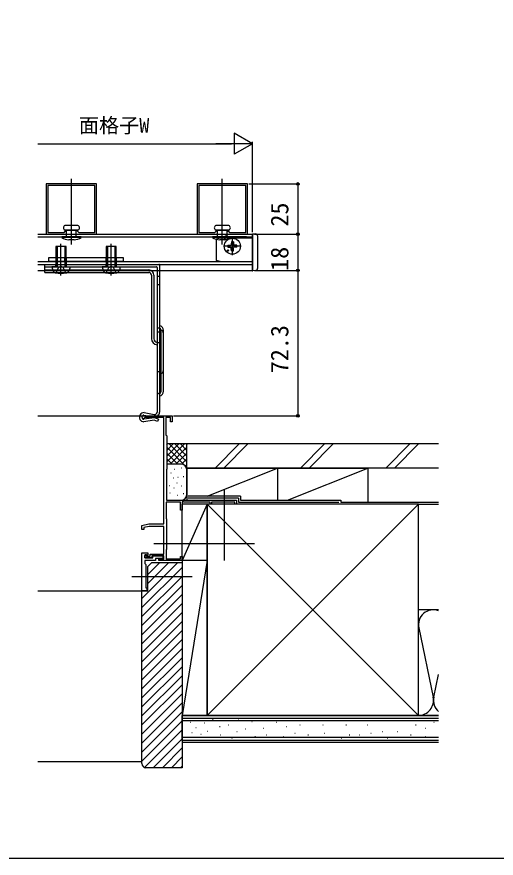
# Model space of a CAD drawing. Units: millimetres, scale not verified. Extents: x -525 to 525, y -783 to 778.
# Drawn here: x -9 to 229.2, y -782.7 to -364.3 of the extents above; entities that cross this region are included whole.
import ezdxf
from ezdxf.enums import TextEntityAlignment as Align

# ---------------------------------------------------------------- set-up
doc = ezdxf.new("R2010")
doc.units = ezdxf.units.MM
doc.header["$LTSCALE"] = 4
doc.header["$PDMODE"] = 32
doc.header["$PDSIZE"] = 2
for name, color, linetype in [('0-2_YKK_11', 7, 'Continuous'), ('0-3_YKK_11E', 7, 'Continuous'), ('0-4_YKK_12', 2, 'Continuous'), ('0-5_YKK_13', 4, 'Continuous'), ('0-7_YKK_D', 6, 'Continuous'), ('0-8_YKK_ZWAK', 7, 'Continuous'), ('0-9_YSS_K', 3, 'Continuous')]:
    doc.layers.add(name, color=color, linetype=linetype)
doc.styles.add('ＭＳ ゴシック', font='')
doc.styles.get('ＭＳ ゴシック').set_extended_font_data('MS Gothic')

msp = doc.modelspace()

# ---------------------------------------------------------------- linework, layer by layer
at = {"layer": '0-2_YKK_11'}
for points in [[(30.596, -472.4), (30.596, -447.4), (5.598, -447.4), (5.598, -472.4)], [(105.596, -472.4), (105.596, -447.4), (80.598, -447.4), (80.598, -472.4)], [(29.796, -471.6), (29.796, -448.2), (6.398, -448.2), (6.398, -471.6), (14.398, -471.6), (15.598, -470.4), (20.598, -470.4), (21.798, -471.6)], [(104.796, -471.6), (104.796, -448.2), (81.398, -448.2), (81.398, -471.6), (89.398, -471.6), (90.598, -470.4), (95.598, -470.4), (96.798, -471.6)]]:
    msp.add_lwpolyline(points, close=True, dxfattribs=at)
at = {"layer": '0-3_YKK_11E'}
for points in [[(53.797, -562.7), (68.097, -562.7), (68.097, -565.7), (67.297, -565.7), (67.297, -563.5), (65.097, -563.5), (65.097, -572.3), (65.297, -572.5), (65.497, -572.7), (65.497, -589.2), (65.397, -589.373), (65.297, -589.546), (65.297, -604.7), (100.097, -604.7), (100.097, -606.7), (99.397, -606.7), (99.397, -605.6), (87.797, -605.6), (87.797, -606.7), (87.097, -606.7), (87.097, -605.6), (73.997, -605.6), (73.397, -605.254), (73.097, -605.427), (73.097, -609.7), (72.397, -609.7), (72.397, -605.6), (65.197, -605.6), (65.197, -613.754), (65.297, -613.927), (65.397, -614.1), (65.397, -629.1), (65.297, -629.273), (65.197, -629.446), (65.197, -633.9), (72.397, -633.9), (72.397, -632.7), (73.097, -632.7), (73.097, -634.7), (61.597, -634.7)], [(64.097, -616.5), (64.097, -563.6), (54.663, -563.6), (54.404, -563.75)], [(61.597, -634.7), (61.597, -633.9), (64.097, -633.9), (64.097, -632.3), (58.097, -632.3), (58.097, -633.4), (54.597, -633.4), (54.597, -632.2), (55.097, -632.2), (55.497, -632.6), (57.297, -632.6), (57.297, -631.5), (64.097, -631.5), (64.097, -617.7), (56.733, -617.7), (54.097, -618.302), (54.097, -619.2), (53.097, -619.2), (53.097, -617.3), (56.597, -616.5), (64.097, -616.5)]]:
    msp.add_lwpolyline(points, dxfattribs=at)
msp.add_lwpolyline([(53.097, -649.7), (53.097, -630.9), (56.097, -630.9), (56.097, -632.1), (55.597, -632.1), (55.397, -631.9), (54.597, -631.9), (54.597, -633.4), (58.597, -633.4), (58.597, -632.3), (63.597, -632.3), (63.597, -633.6), (59.897, -633.6), (59.897, -634.7), (54.597, -634.7), (54.597, -636.2), (55.097, -636.7), (55.097, -648.2), (55.597, -648.2), (55.597, -649.7)], close=True, dxfattribs=at)
msp.add_arc((53.797, -563.4), 0.7, 90.00001, 330, dxfattribs=at)
at = {"layer": '0-4_YKK_12'}
for p, q in [((18.097, -474.9), (18.097, -444.9)), ((93.097, -474.9), (93.097, -444.9)), ((18.097, -477.5), (18.097, -465.4)), ((93.097, -477.5), (93.097, -465.4)), ((1.454, -472.4), (108.097, -472.4)), ((108.097, -472.4), (108.097, -490.4)), ((1.454, -473.8), (108.097, -473.8)), ((98.097, -482.8), (98.097, -474)), ((12.897, -492.935), (12.897, -477.147)), ((37.897, -492.935), (37.897, -477.147)), ((102.497, -478.4), (93.697, -478.4)), ((1.454, -486), (108.097, -486)), ((1.454, -487.4), (108.097, -487.4)), ((1.454, -490.4), (108.097, -490.4)), ((1.454, -562.7), (53.797, -562.7)), ((55.597, -648.4), (55.597, -648.7)), ((1.454, -649.7), (53.617, -649.7))]:
    msp.add_line(p, q, dxfattribs=at)
at = {"layer": '0-5_YKK_13'}
for p, q in [((21.338, -468.1), (14.857, -468.1)), ((96.338, -468.1), (89.857, -468.1)), ((21.338, -470.4), (14.857, -470.4)), ((15.697, -473.8), (15.697, -470.4)), ((20.497, -473.8), (20.497, -470.4)), ((96.338, -470.4), (89.857, -470.4)), ((90.697, -473.8), (90.697, -470.4)), ((95.497, -473.8), (95.497, -470.4)), ((108.097, -472.2), (108.252, -472.2)), ((108.097, -472.2), (109.65, -472.281)), ((108.097, -473.199), (108.097, -472.2)), ((13.297, -473.8), (13.297, -474)), ((22.897, -473.8), (13.297, -473.8)), ((22.897, -474), (13.297, -474)), ((19.397, -475.2), (16.797, -475.2)), ((22.897, -473.8), (22.897, -474)), ((88.297, -473.8), (88.297, -474)), ((97.897, -473.8), (88.297, -473.8)), ((97.897, -474), (88.297, -474)), ((90.097, -474.7), (92.097, -474.2)), ((90.097, -474.7), (90.097, -485.5)), ((94.397, -475.2), (91.797, -475.2)), ((92.097, -474.2), (108.097, -474.2)), ((105.097, -473.7), (97.097, -473.7)), ((97.597, -476.155), (97.578, -477.263)), ((97.897, -473.8), (97.897, -474)), ((98.597, -476.155), (98.617, -477.263)), ((105.097, -474.2), (105.097, -473.7)), ((108.097, -489.601), (108.097, -473.199)), ((110.597, -473.28), (110.597, -489.52)), ((11.055, -478.6), (11.055, -484)), ((14.74, -478.6), (14.74, -484)), ((15.397, -484), (15.397, -478.6)), ((36.055, -478.6), (36.055, -484)), ((39.74, -478.6), (39.74, -484)), ((40.397, -484), (40.397, -478.6)), ((95.852, -477.9), (96.96, -477.881)), ((95.852, -478.9), (96.96, -478.919)), ((96.96, -477.881), (97.478, -477.78)), ((96.96, -478.919), (97.478, -479.02)), ((97.578, -477.263), (97.478, -477.78)), ((97.578, -479.537), (97.478, -479.02)), ((97.597, -480.645), (97.578, -479.537)), ((98.597, -480.645), (98.617, -479.537)), ((98.617, -477.263), (98.717, -477.78)), ((98.617, -479.537), (98.717, -479.02)), ((99.234, -477.881), (98.717, -477.78)), ((99.234, -478.919), (98.717, -479.02)), ((100.342, -477.9), (99.234, -477.881)), ((100.342, -478.9), (99.234, -478.919)), ((10.397, -484), (10.397, -486)), ((10.397, -484), (10.397, -486)), ((10.897, -486), (10.897, -484)), ((11.055, -484), (11.055, -486)), ((14.74, -484), (14.74, -486)), ((14.897, -486), (14.897, -484)), ((15.397, -484), (15.397, -486)), ((15.397, -484), (15.397, -486)), ((35.397, -486), (35.397, -484)), ((35.397, -484), (35.397, -486)), ((35.897, -486), (35.897, -484)), ((36.055, -484), (36.055, -486)), ((39.74, -484), (39.74, -486)), ((39.897, -484), (39.897, -486)), ((40.397, -486), (40.397, -484)), ((40.397, -484), (40.397, -486)), ((4.897, -491.4), (4.897, -487.4)), ((4.897, -487.4), (61.597, -487.4)), ((4.897, -488.6), (60.397, -488.6)), ((10.347, -488.6), (10.347, -487.4)), ((10.397, -486), (10.397, -487.4)), ((10.397, -487.4), (10.397, -488.6)), ((10.397, -488.6), (15.397, -488.6)), ((11.055, -486), (11.055, -487.4)), ((11.055, -487.4), (11.055, -488.6)), ((14.74, -486), (14.74, -487.4)), ((14.74, -487.4), (14.74, -488.6)), ((15.397, -486), (15.397, -487.4)), ((15.397, -487.4), (15.397, -488.6)), ((15.447, -488.6), (15.447, -487.4)), ((35.347, -488.6), (35.347, -487.4)), ((35.397, -486), (35.397, -487.4)), ((35.397, -487.4), (35.397, -488.6)), ((35.397, -488.6), (40.397, -488.6)), ((36.055, -486), (36.055, -487.4)), ((36.055, -487.4), (36.055, -488.6)), ((39.74, -486), (39.74, -487.4)), ((39.74, -487.4), (39.74, -488.6)), ((40.397, -486), (40.397, -487.4)), ((40.397, -487.4), (40.397, -488.6)), ((40.447, -488.6), (40.447, -487.4)), ((60.697, -488.9), (60.697, -560.85)), ((61.897, -487.7), (61.897, -560.85)), ((92.097, -486), (90.097, -485.5)), ((92.097, -486), (108.097, -486)), ((4.897, -490.2), (56.497, -490.2)), ((4.897, -491.4), (56.497, -491.4)), ((57.897, -492.8), (57.897, -524.4)), ((59.097, -492.8), (59.097, -524.4)), ((61.897, -493.4), (60.697, -493.4)), ((108.097, -490.6), (108.247, -490.6)), ((60.697, -497.4), (61.897, -497.4)), ((61.397, -519.1), (60.697, -519.1)), ((61.897, -521.1), (60.697, -521.1)), ((62.697, -550.4), (62.697, -520.4)), ((63.897, -550.451), (63.897, -520.349)), ((60.697, -526.2), (61.897, -526.2)), ((60.697, -540.7), (61.897, -540.7)), ((61.397, -551.7), (60.697, -551.7)), ((54.147, -562.35), (59.083, -563.214)), ((59.466, -563.65), (54.147, -564.45)), ((54.252, -561.15), (59.29, -562.032)), ((61.397, -564.353), (59.466, -563.65)), ((61.397, -564.353), (60.967, -565.535)), ((59.248, -564.91), (54.147, -565.65)), ((60.967, -565.535), (59.248, -564.91)), ((94.097, -599.7), (94.097, -634.7)), ((59.097, -626.2), (109.097, -626.2)), ((48.097, -642.7), (78.097, -642.7))]:
    msp.add_line(p, q, dxfattribs=at)
for points in [[(97.097, -473.7), (97.073, -473.706), (97, -473.724), (96.879, -473.754), (96.715, -473.795), (96.512, -473.846), (96.273, -473.906), (96.005, -473.973), (95.715, -474.045), (95.41, -474.122), (95.097, -474.2)], [(15.397, -478.6), (10.397, -478.6), (10.397, -484)], [(40.397, -478.6), (35.397, -478.6), (35.397, -484)], [(10.397, -488.6), (8.397, -488.6), (8.884, -490.417)], [(10.447, -491.647), (11.747, -488.982), (12.897, -488.37)], [(15.347, -491.647), (14.047, -488.982), (12.897, -488.37)], [(15.397, -488.6), (17.397, -488.6), (16.911, -490.417)], [(35.397, -488.6), (33.397, -488.6), (33.884, -490.417)], [(35.447, -491.647), (36.747, -488.982), (37.897, -488.37)], [(40.347, -491.647), (39.047, -488.982), (37.897, -488.37)], [(40.397, -488.6), (42.397, -488.6), (41.911, -490.417)], [(109.65, -490.519), (108.097, -490.6), (108.097, -489.601)]]:
    msp.add_lwpolyline(points, dxfattribs=at)
msp.add_lwpolyline([(43.897, -484), (43.897, -486), (6.897, -486), (6.897, -484)], close=True, dxfattribs=at)
for centre, radius in [((98.097, -478.4), 4), ((95.976, -480.521), 0.3)]:
    msp.add_circle(centre, radius, dxfattribs=at)
for centre, radius, start, end in [((15.348, -469.25), 1.25, 113.09233, 246.90767), ((20.847, -469.25), 1.25, 293.09233, 66.90767), ((90.348, -469.25), 1.25, 113.09233, 246.90767), ((95.847, -469.25), 1.25, 293.09233, 66.90767), ((109.597, -473.28), 1, 0, 87), ((16.797, -469.496), 5.704, 232.15071, 270), ((19.397, -469.496), 5.704, 270, 307.84929), ((91.797, -469.496), 5.704, 232.15071, 270), ((94.397, -469.496), 5.704, 270, 307.84929), ((98.097, -478.4), 2.3, 77.44414, 102.55586), ((98.097, -478.4), 2.3, 167.44414, 192.55586), ((98.097, -478.4), 2.3, 257.44414, 282.55586), ((98.097, -478.4), 2.3, 347.44414, 12.55586), ((60.397, -488.9), 0.3, 0, 90), ((61.597, -487.7), 0.3, 0, 90), ((10.43, -490.003), 1.6, 195, 256.27445), ((12.897, -479.9), 12, 256.27445, 257.16143), ((12.897, -479.9), 12, 257.16143, 282.83857), ((12.897, -479.9), 12, 282.83857, 283.72555), ((15.365, -490.003), 1.6, 283.72555, 345), ((35.43, -490.003), 1.6, 195, 256.27445), ((37.897, -479.9), 12, 256.27445, 257.16143), ((37.897, -479.9), 12, 257.16143, 282.83857), ((37.897, -479.9), 12, 282.83857, 283.72555), ((40.365, -490.003), 1.6, 283.72555, 345), ((56.497, -492.8), 2.6, 0, 90), ((56.497, -492.8), 1.4, 0, 90), ((109.597, -489.52), 1, 273, 0), ((61.397, -520.349), 2.5, 0, 78.46304), ((61.397, -520.4), 1.3, 0, 90), ((61.897, -521.9), 2, 0, 90), ((61.897, -521.9), 0.8, 0, 90), ((60.897, -524.4), 3, 180, 266.17745), ((60.897, -524.4), 1.8, 180, 263.62063), ((61.897, -539.9), 0.8, 270, 0), ((61.897, -539.9), 2, 270, 0), ((61.397, -550.4), 1.3, 270, 0), ((61.397, -550.451), 2.5, 281.53696, 0), ((54.149, -563.399), 2.251, 87.37516, 269.96995), ((54.147, -563.4), 1.05, 90, 270), ((58.54, -564.26), 0.71, 49.42097, 147.93373), ((59.497, -560.85), 2.4, 260.06734, 0), ((59.497, -560.85), 1.2, 260.06734, 0)]:
    msp.add_arc(centre, radius, start, end, dxfattribs=at)
msp.add_point((95.097, -474.2), dxfattribs=at)
at = {"layer": '0-7_YKK_D'}
for p, q in [((108.097, -427.4), (99.004, -422.15)), ((99.004, -422.15), (99.004, -432.65)), ((108.097, -471.4), (108.097, -426.4)), ((1.454, -427.4), (97.597, -427.4)), ((108.097, -427.4), (89.911, -427.4)), ((108.097, -427.4), (99.004, -432.65)), ((106.296, -447.4), (131.597, -447.4)), ((130.597, -447.4), (130.597, -472.4)), ((109.097, -472.4), (131.597, -472.4)), ((109.097, -472.4), (131.597, -472.4)), ((130.597, -472.4), (130.597, -490.4)), ((109.097, -490.4), (131.597, -490.4)), ((109.097, -490.4), (131.597, -490.4)), ((130.597, -490.4), (130.597, -562.7)), ((68.797, -562.7), (131.597, -562.7))]:
    msp.add_line(p, q, dxfattribs=at)
for centre in [(130.597, -447.4), (130.597, -472.4), (130.597, -472.4), (130.597, -490.4), (130.597, -490.4), (130.597, -562.7)]:
    msp.add_circle(centre, 0.637, dxfattribs=at)
at = {"layer": '0-8_YKK_ZWAK'}
msp.add_lwpolyline([(-525, -782.7), (525, -782.7), (525, 747.3)], dxfattribs=at)
at = {"layer": '0-9_YSS_K'}
for p, q in [((75.497, -576.7), (65.497, -576.7)), ((65.497, -585.558), (74.355, -576.7)), ((65.497, -582.729), (71.527, -576.7)), ((65.497, -579.901), (68.698, -576.7)), ((65.497, -577.073), (65.87, -576.7)), ((66.64, -576.7), (75.497, -585.558)), ((69.468, -576.7), (75.497, -582.729)), ((72.296, -576.7), (75.497, -579.901)), ((75.125, -576.7), (75.497, -577.073)), ((75.497, -589.7), (75.497, -576.7)), ((200.597, -576.7), (75.497, -576.7)), ((89.54, -588.7), (101.54, -576.7)), ((105.782, -576.7), (93.782, -588.7)), ((131.966, -588.7), (143.966, -576.7)), ((136.209, -588.7), (148.209, -576.7)), ((174.392, -588.7), (186.392, -576.7)), ((178.635, -588.7), (190.635, -576.7)), ((65.497, -578.386), (75.497, -588.386)), ((65.497, -581.215), (70.983, -586.7)), ((67.184, -586.7), (75.497, -578.386)), ((70.012, -586.7), (75.497, -581.215)), ((65.497, -584.043), (68.172, -586.718)), ((72.823, -586.718), (75.497, -584.043)), ((72.497, -586.7), (65.497, -586.7)), ((69.354, -589.195), (69.554, -589.195)), ((72.692, -588.528), (72.892, -588.528)), ((74.703, -587.666), (75.497, -586.872)), ((75.497, -588.7), (75.497, -604.7)), ((75.497, -588.7), (120.497, -588.7)), ((75.497, -601.7), (75.497, -589.7)), ((85.497, -602.7), (120.497, -588.7)), ((120.497, -588.7), (120.497, -604.7)), ((120.497, -588.7), (120.497, -604.7)), ((120.497, -588.7), (165.497, -588.7)), ((125.497, -604.7), (165.497, -588.7)), ((165.497, -588.7), (165.497, -605.7)), ((67.498, -591.026), (67.698, -591.026)), ((68.687, -593.535), (68.887, -593.535)), ((71.023, -593.201), (71.223, -593.201)), ((73.694, -592.867), (73.894, -592.867)), ((66.714, -597.455), (66.914, -597.455)), ((70.42, -595.994), (70.62, -595.994)), ((72.692, -597.541), (72.892, -597.541)), ((67.018, -601.049), (67.218, -601.049)), ((69.02, -598.542), (69.22, -598.542)), ((70.69, -602.214), (70.889, -602.214)), ((73.694, -601.382), (73.894, -601.382)), ((102.097, -602.7), (76.097, -602.7)), ((101.097, -603.7), (76.097, -603.7)), ((152.097, -604.7), (152.097, -605.7)), ((152.097, -605.7), (200.597, -605.7)), ((85.597, -606.7), (73.097, -606.7)), ((73.097, -634.7), (73.097, -606.7)), ((85.597, -606.7), (73.097, -634.7)), ((120.497, -606.7), (75.497, -606.7)), ((85.597, -634.7), (85.597, -606.7)), ((85.597, -711.7), (190.597, -606.7)), ((85.597, -606.7), (190.597, -711.7)), ((165.497, -606.7), (120.497, -606.7)), ((190.597, -606.7), (200.597, -606.7)), ((53.097, -653.6), (70.997, -635.7)), ((56.097, -641.62), (62.017, -635.7)), ((56.097, -646.11), (66.507, -635.7)), ((85.597, -634.7), (73.097, -634.7)), ((85.597, -634.7), (73.097, -711.7)), ((85.597, -711.7), (85.597, -634.7)), ((53.097, -658.09), (73.097, -638.09)), ((53.097, -662.58), (73.097, -642.58)), ((53.097, -667.071), (73.097, -647.071)), ((53.097, -671.561), (73.097, -651.561)), ((53.097, -676.051), (73.097, -656.051)), ((53.097, -680.541), (73.097, -660.541)), ((200.597, -659.2), (190.597, -659.2)), ((53.097, -685.031), (73.097, -665.031)), ((190.755, -668.232), (197.939, -702.668)), ((53.097, -689.521), (73.097, -669.521)), ((53.097, -694.011), (73.097, -674.011)), ((53.097, -698.501), (73.097, -678.501)), ((53.097, -702.992), (73.097, -682.992)), ((53.097, -707.482), (73.097, -687.482)), ((53.097, -711.972), (73.097, -691.972)), ((198.255, -702.668), (200.597, -691.442)), ((53.097, -716.462), (73.097, -696.462)), ((53.097, -720.952), (73.097, -700.952)), ((53.097, -725.442), (73.097, -705.442)), ((53.097, -729.932), (73.097, -709.932)), ((53.097, -734.422), (73.097, -714.422)), ((200.597, -711.7), (73.097, -711.7)), ((73.097, -724.2), (73.097, -711.7)), ((200.597, -713.2), (73.097, -713.2)), ((73.097, -714.2), (200.597, -714.2)), ((77.213, -715.148), (77.413, -715.148)), ((84.09, -715.439), (84.29, -715.439)), ((88.281, -713.53), (88.481, -713.53)), ((101.078, -713.919), (101.278, -713.919)), ((107.705, -714.699), (107.905, -714.699)), ((111.796, -714.266), (111.996, -714.266)), ((120.037, -715.09), (120.237, -715.09)), ((136.52, -714.266), (136.72, -714.266)), ((148.814, -714.266), (149.014, -714.266)), ((159.528, -714.266), (159.728, -714.266)), ((172.715, -714.266), (172.915, -714.266)), ((181.781, -714.266), (181.981, -714.266)), ((190.597, -711.7), (200.597, -711.7)), ((198.264, -715.09), (198.464, -715.09)), ((54.425, -737.584), (73.097, -718.913)), ((79.889, -717.679), (80.089, -717.679)), ((85.552, -719.487), (85.752, -719.487)), ((91.789, -717.148), (91.989, -717.148)), ((96.137, -716.414), (96.337, -716.414)), ((104.586, -718.317), (104.786, -718.317)), ((113.444, -718.062), (113.644, -718.062)), ((124.982, -717.238), (125.182, -717.238)), ((131.575, -716.414), (131.775, -716.414)), ((143.045, -716.414), (143.245, -716.414)), ((154.583, -716.414), (154.783, -716.414)), ((165.297, -716.414), (165.497, -716.414)), ((189.198, -716.414), (189.398, -716.414)), ((194.143, -718.062), (194.343, -718.062)), ((58.8, -737.7), (73.097, -723.403)), ((200.597, -722.7), (73.097, -722.7)), ((77.928, -720.2), (78.128, -720.2)), ((82.41, -721.041), (82.61, -721.041)), ((89.06, -722.605), (89.26, -722.605)), ((92.016, -721.359), (92.216, -721.359)), ((97.785, -723.007), (97.985, -723.007)), ((100.257, -719.711), (100.457, -719.711)), ((104.397, -722.605), (104.597, -722.605)), ((109.323, -722.183), (109.523, -722.183)), ((115.092, -721.359), (115.292, -721.359)), ((123.334, -722.183), (123.534, -722.183)), ((129.103, -720.535), (129.303, -720.535)), ((135.696, -721.359), (135.896, -721.359)), ((143.869, -720.535), (144.069, -720.535)), ((152.111, -723.007), (152.311, -723.007)), ((156.232, -721.359), (156.432, -721.359)), ((161.177, -721.359), (161.377, -721.359)), ((166.946, -720.535), (167.146, -720.535)), ((172.715, -719.711), (172.915, -719.711)), ((175.187, -723.007), (175.387, -723.007)), ((180.132, -719.711), (180.332, -719.711)), ((186.726, -721.359), (186.926, -721.359)), ((194.143, -722.183), (194.343, -722.183)), ((63.29, -737.7), (73.097, -727.893)), ((200.597, -724.2), (73.097, -724.2)), ((200.597, -725.2), (73.097, -725.2)), ((1.454, -734.7), (53.097, -734.7)), ((67.78, -737.7), (73.097, -732.383)), ((72.27, -737.7), (73.097, -736.873))]:
    msp.add_line(p, q, dxfattribs=at)
for points in [[(200.597, -588.7), (75.497, -588.7), (75.497, -576.7)], [(101.097, -603.7), (101.097, -605.7), (151.097, -605.7)], [(102.097, -602.7), (102.097, -604.7), (152.097, -604.7)], [(53.097, -735.7), (53.097, -649.7), (56.097, -649.7), (56.097, -637.7), (58.097, -635.7), (73.097, -635.7)], [(73.097, -635.7), (73.097, -737.7), (55.097, -737.7)], [(85.597, -634.7), (73.097, -634.7), (73.097, -711.7), (85.597, -711.7)]]:
    msp.add_lwpolyline(points, dxfattribs=at)
msp.add_lwpolyline([(190.597, -711.7), (190.597, -606.7), (85.597, -606.7), (85.597, -711.7)], close=True, dxfattribs=at)
for centre, radius, start, end in [((72.497, -589.7), 3, 0, 90), ((72.497, -601.7), 3, 270, 0), ((198.097, -666.7), 7.5, 70.52868, 191.78353), ((190.597, -704.2), 7.5, 270, 11.78353), ((205.597, -704.2), 7.5, 168.21646, 228.18984), ((55.097, -735.7), 2, 180.00002, 270)]:
    msp.add_arc(centre, radius, start, end, dxfattribs=at)

# ---------------------------------------------------------------- texts
at = {"layer": '0-7_YKK_D', "style": 'ＭＳ ゴシック'}
msp.add_text('面格子W', height=7.331, dxfattribs=at).set_placement((21.827, -424.15), align=Align.BOTTOM_LEFT)
for s, p in [('25', (128.597, -468.627)), ('18', (128.597, -490.639)), ('72.3', (128.597, -541.55))]:
    msp.add_text(s, height=8.798, rotation=90, dxfattribs=at).set_placement(p, align=Align.BOTTOM_LEFT)

doc.saveas('drawing.dxf')
